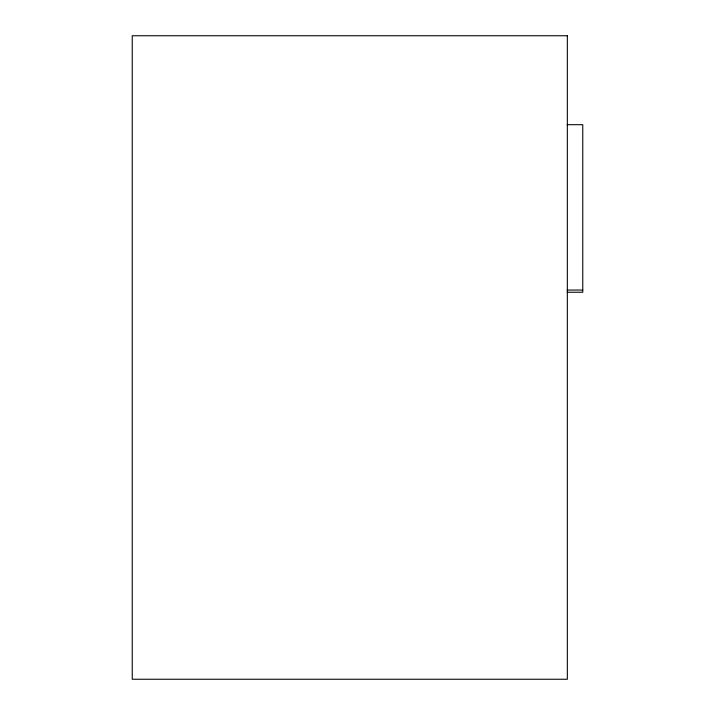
<?xml version="1.0" encoding="UTF-8"?>
<svg xmlns="http://www.w3.org/2000/svg" width="715" height="715" viewBox="0 0 715 715"><rect width="100%" height="100%" fill="white"/><g stroke="black" fill="none" stroke-linecap="round" stroke-linejoin="round"><path stroke-width="1.07" d="M567.129 124.696L582.761 124.696L582.761 292.247L567.147 292.247M567.147 290.049L582.761 290.049M567.335 35.75L132.239 35.75L132.239 679.25L567.335 679.25L567.335 35.75"/></g></svg>
